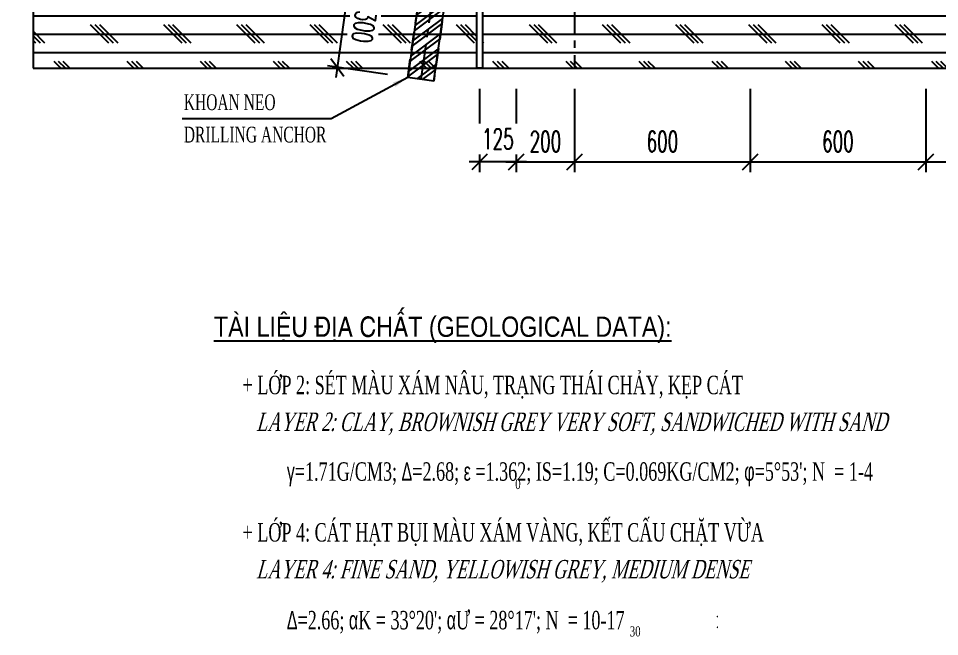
# Model space of a CAD drawing. Extents: x 9472 to 112692, y 46655 to 72187.
# Drawn here: x 9472 to 12621, y 63190 to 65304 of the extents above; entities that cross this region are included whole.
import ezdxf

# ---------------------------------------------------------------- set-up
doc = ezdxf.new("R2010")
doc.units = 0
doc.header["$LTSCALE"] = 10
doc.header["$MEASUREMENT"] = 0
doc.linetypes.add('CENTER', pattern=[2, 1.25, -0.25, 0.25, -0.25])
doc.linetypes.add('HIDDEN', pattern=[0.375, 0.25, -0.125])
doc.layers.get('0').update_dxf_attribs({"color": 6, "linetype": 'CONTINUOUS'})
for name, color, linetype in [('Dia chat', 8, 'CONTINUOUS'), ('Hatch', 8, 'CONTINUOUS'), ('Hatch coc', 8, 'CONTINUOUS'), ('Kich thuoc', 2, 'CONTINUOUS'), ('Net vang', 8, 'CONTINUOUS'), ('Text', 4, 'CONTINUOUS'), ('Tim', 8, 'CENTER')]:
    doc.layers.add(name, color=color, linetype=linetype)
doc.styles.add('Kichthuoc', font='romans.shx', dxfattribs={"width": 0.6})
doc.styles.get("Standard").update_dxf_attribs({"font": 'vntimeh.shx', "width": 0.65})
doc.styles.add('Ten', font='Vharialn.ttf')
doc.dimstyles.new('Dim 350', dxfattribs={"dimscale": 350, "dimtxt": 0.2, "dimasz": 0.15, "dimexe": 0.1, "dimexo": 0.2, "dimgap": 0.1, "dimtad": 1, "dimdec": 0, "dimlfac": -1, "dimzin": 0, "dimdsep": 46, "dimtxsty": 'Kichthuoc', "dimblk": 'OBLIQUE', "dimcen": 0.1, "dimdle": 0.1, "dimclrd": 2, "dimclre": 2, "dimclrt": 4, "dimadec": 0, "dimazin": 0, "dimtfac": 1, "dimtdec": 0, "dimtix": 1, "dimtmove": 2, "dimatfit": 3, "dimfxl": 1, "dimtfill": 1, "dimtolj": 1, "dimtzin": 0, "dimarcsym": 0})
doc.dimstyles.new('Le 350', dxfattribs={"dimscale": 350, "dimtxt": 0.2, "dimasz": 0.15, "dimexe": 0.1, "dimexo": 0.2, "dimgap": 0.1, "dimtad": 1, "dimdec": 0, "dimzin": 0, "dimdsep": 46, "dimtxsty": 'Kichthuoc', "dimblk": 'ARCHTICK', "dimcen": 0, "dimdle": 0.1, "dimclrd": 2, "dimclre": 2, "dimclrt": 256, "dimadec": 0, "dimazin": 0, "dimtfac": 1, "dimtdec": 0, "dimtix": 1, "dimtmove": 2, "dimatfit": 3, "dimfxl": 1, "dimtolj": 1, "dimtzin": 0, "dimarcsym": 0})

# ---------------------------------------------------------------- blocks, each defined once
blk = doc.blocks.new('_Oblique')
at = {"color": 0, "linetype": 'ByBlock', "lineweight": -2}
blk.add_line((-0.5, -0.5), (0.5, 0.5), dxfattribs=at)
blk = doc.blocks.new('*D123')
at = {"layer": 'Kich thuoc', "color": 2, "lineweight": -2}
for p, q in [((12573.2, 65063.4), (12573.2, 64777.7)), ((13173.2, 65063.4), (13173.2, 64777.7)), ((12538.2, 64812.7), (13208.2, 64812.7))]:
    blk.add_line(p, q, dxfattribs=at)
at = {"layer": 'Kich thuoc', "color": 2, "lineweight": -2, "xscale": 52.5, "yscale": 52.5, "zscale": 52.5, "rotation": 180}
blk.add_blockref('_Oblique', (12573.2, 64812.7), dxfattribs=at)
at = {"layer": 'Kich thuoc', "color": 2, "lineweight": -2, "xscale": 52.5, "yscale": 52.5, "zscale": 52.5}
blk.add_blockref('_Oblique', (13173.2, 64812.7), dxfattribs=at)
at = {"layer": 'Kich thuoc', "color": 4, "insert": (12873.2, 64882.7), "char_height": 70, "attachment_point": 5, "style": 'Kichthuoc', "bg_fill": 3, "box_fill_scale": 1.25, "bg_fill_color": 9, "bg_fill_true_color": 13158600, "bg_fill_transparency": 11732736}
blk.add_mtext('\\A1;600', dxfattribs=at)
blk = doc.blocks.new('*D124')
at = {"layer": 'Kich thuoc', "color": 2, "lineweight": -2}
for p, q in [((10557.6, 65101.8), (10609.9, 65468.1)), ((10775.7, 65409), (10570.3, 65438.4)), ((10733.3, 65112), (10527.9, 65141.4))]:
    blk.add_line(p, q, dxfattribs=at)
at = {"layer": 'Kich thuoc', "color": 2, "lineweight": -2, "xscale": 52.5, "yscale": 52.5, "zscale": 52.5}
for p, rotation in [((10604.9, 65433.4), 81.86989779211655), ((10562.5, 65136.4), 261.8698977921166)]:
    blk.add_blockref('_Oblique', p, dxfattribs=dict(at, rotation=rotation))
at = {"layer": 'Kich thuoc', "color": 4, "insert": (10653, 65275), "char_height": 70, "attachment_point": 5, "rotation": 261.8699, "style": 'Kichthuoc', "bg_fill": 3, "box_fill_scale": 1.25, "bg_fill_color": 9, "bg_fill_true_color": 13158600, "bg_fill_transparency": 4059152}
blk.add_mtext('\\A1;300', dxfattribs=at)
blk = doc.blocks.new('*D127')
at = {"layer": 'Kich thuoc', "color": 2, "lineweight": -2}
for p, q in [((11373.2, 65063.4), (11373.2, 64777.7)), ((11973.2, 65063.4), (11973.2, 64777.7)), ((11338.2, 64812.7), (12008.2, 64812.7))]:
    blk.add_line(p, q, dxfattribs=at)
at = {"layer": 'Kich thuoc', "color": 2, "lineweight": -2, "xscale": 52.5, "yscale": 52.5, "zscale": 52.5, "rotation": 180}
blk.add_blockref('_Oblique', (11373.2, 64812.7), dxfattribs=at)
at = {"layer": 'Kich thuoc', "color": 2, "lineweight": -2, "xscale": 52.5, "yscale": 52.5, "zscale": 52.5}
blk.add_blockref('_Oblique', (11973.2, 64812.7), dxfattribs=at)
at = {"layer": 'Kich thuoc', "color": 4, "insert": (11673.2, 64882.7), "char_height": 70, "attachment_point": 5, "style": 'Kichthuoc', "bg_fill": 3, "box_fill_scale": 1.25, "bg_fill_color": 9, "bg_fill_true_color": 13158600, "bg_fill_transparency": 638131}
blk.add_mtext('\\A1;600', dxfattribs=at)
blk = doc.blocks.new('*D128')
at = {"layer": 'Kich thuoc', "color": 2, "lineweight": -2}
for p, q in [((11173.2, 65063.4), (11173.2, 64777.7)), ((11373.2, 65063.4), (11373.2, 64777.7)), ((11138.2, 64812.7), (11408.2, 64812.7))]:
    blk.add_line(p, q, dxfattribs=at)
at = {"layer": 'Kich thuoc', "color": 2, "lineweight": -2, "xscale": 52.5, "yscale": 52.5, "zscale": 52.5, "rotation": 180}
blk.add_blockref('_Oblique', (11173.2, 64812.7), dxfattribs=at)
at = {"layer": 'Kich thuoc', "color": 2, "lineweight": -2, "xscale": 52.5, "yscale": 52.5, "zscale": 52.5}
blk.add_blockref('_Oblique', (11373.2, 64812.7), dxfattribs=at)
at = {"layer": 'Kich thuoc', "color": 4, "insert": (11273.2, 64882.7), "char_height": 70, "attachment_point": 5, "style": 'Kichthuoc', "bg_fill": 3, "box_fill_scale": 1.25, "bg_fill_color": 9, "bg_fill_true_color": 13158600, "bg_fill_transparency": 5603036}
blk.add_mtext('\\A1;200', dxfattribs=at)
blk = doc.blocks.new('*D129')
at = {"layer": 'Kich thuoc', "color": 2, "lineweight": -2}
for p, q in [((11973.2, 65063.4), (11973.2, 64777.7)), ((12573.2, 65063.4), (12573.2, 64777.7)), ((11938.2, 64812.7), (12608.2, 64812.7))]:
    blk.add_line(p, q, dxfattribs=at)
at = {"layer": 'Kich thuoc', "color": 2, "lineweight": -2, "xscale": 52.5, "yscale": 52.5, "zscale": 52.5, "rotation": 180}
blk.add_blockref('_Oblique', (11973.2, 64812.7), dxfattribs=at)
at = {"layer": 'Kich thuoc', "color": 2, "lineweight": -2, "xscale": 52.5, "yscale": 52.5, "zscale": 52.5}
blk.add_blockref('_Oblique', (12573.2, 64812.7), dxfattribs=at)
at = {"layer": 'Kich thuoc', "color": 4, "insert": (12273.2, 64882.7), "char_height": 70, "attachment_point": 5, "style": 'Kichthuoc', "bg_fill": 3, "box_fill_scale": 1.25, "bg_fill_color": 9, "bg_fill_true_color": 13158600, "bg_fill_transparency": 5603052}
blk.add_mtext('\\A1;600', dxfattribs=at)
blk = doc.blocks.new('_ArchTick')
at = {"color": 0, "linetype": 'ByBlock', "const_width": 0.15}
blk.add_lwpolyline([(-0.5, -0.5), (0.5, 0.5)], dxfattribs=at)
blk = doc.blocks.new('*D151')
at = {"layer": 'Hatch', "color": 2, "lineweight": -2}
for p, q in [((11048.2, 65063.4), (11048.2, 64777.7)), ((11173.2, 65063.4), (11173.2, 64777.7)), ((11208.2, 64812.7), (11013.2, 64812.7))]:
    blk.add_line(p, q, dxfattribs=at)
at = {"layer": 'Hatch', "color": 4, "insert": (11110.7, 64891.6), "char_height": 70, "attachment_point": 5, "style": 'Kichthuoc', "bg_fill": 3, "box_fill_scale": 1.25, "bg_fill_color": 9, "bg_fill_true_color": 13158600, "bg_fill_transparency": 2835536}
blk.add_mtext('\\A1;125', dxfattribs=at)
at = {"layer": 'Hatch', "color": 2, "lineweight": -2, "xscale": 52.5, "yscale": 52.5, "zscale": 52.5, "rotation": 180}
blk.add_blockref('_Oblique', (11048.2, 64812.7), dxfattribs=at)
at = {"layer": 'Hatch', "color": 2, "lineweight": -2, "xscale": 52.5, "yscale": 52.5, "zscale": 52.5}
blk.add_blockref('_Oblique', (11173.2, 64812.7), dxfattribs=at)

msp = doc.modelspace()

# ---------------------------------------------------------------- hatches: boundary and pattern name
at = {"layer": 'Dia chat'}
h = msp.add_hatch(dxfattribs=at)
h.set_pattern_fill('CORK', color=256, scale=500, style=0)
h.set_pattern_definition([(0, (0, 0), (0, 62.5), []), (135, (31.25, -31.25), (-125, -125), [88.38835, -88.38835]), (135, (46.88, -31.25), (-125, -125), [88.38835, -88.38835]), (135, (62.5, -31.25), (-125, -125), [88.38835, -88.38835])])
h.paths.add_polyline_path([(13988.2, 65483.4), (11058.2, 65483.4), (11058.2, 65133.4), (13527.3, 65133.4), (13527.3, 65183.4), (13587.3, 65083.4), (13587.3, 65133.4), (13988.2, 65133.4)])
h.paths.add_polyline_path([(12809.8, 65316.3, -1), (12917.8, 65316.3, -1)], flags=16)
h.paths.add_polyline_path([(11038.2, 65483.4), (9521.9, 65483.4), (9521.9, 65133.4), (11038.2, 65133.4)])
h.paths.add_polyline_path([(12815.8, 65275.7), (12911.7, 65275.7), (12911.7, 65357), (12815.8, 65357)], flags=24)

# ---------------------------------------------------------------- linework, layer by layer
for p, q in [((11038.2, 68123.4), (11038.2, 65133.4)), ((11058.2, 68123.4), (11058.2, 65133.4))]:
    msp.add_line(p, q, dxfattribs=at)
at = {"layer": 'Hatch'}
msp.add_line((10891.7, 65089.4), (10934.1, 65386.4), dxfattribs=at)
at = {"layer": 'Hatch coc'}
msp.add_lwpolyline([(9521.9, 68853.4), (9521.9, 67943.7), (9571.9, 67943.7), (9471.9, 67883.7), (9521.9, 67883.7), (9521.9, 65133.4)], dxfattribs=at)
at = {"layer": 'Kich thuoc'}
msp.add_line((11058.2, 65133.4), (11038.2, 65133.4), dxfattribs=at)
at = {"layer": 'Net vang'}
msp.add_lwpolyline([(9521.9, 65133.4), (13527.3, 65133.4), (13527.3, 65183.4), (13587.3, 65083.4), (13587.3, 65133.4), (20014, 65133.4)], dxfattribs=at)
at = {"layer": 'Tim', "ltscale": 10}
msp.add_line((11373.2, 68778.4), (10847.1, 65095.8), dxfattribs=at)

# ---------------------------------------------------------------- texts
at = {"layer": 'Text'}
for s, height, width, p in [('khoan neo', 54, 0.65, (10037.2, 64990.2)), ('drilling anchor', 54, 0.65, (10037.2, 64879.4)), ('+ líp 2: sÐt mµu x¸m n©u, tr¹ng th¸i ch¶y, kÑp c¸t', 63, 0.65, (10238.2, 64018.7)), ('0', 34.7, 0.7, (11170.3, 63694.2)), ('+ líp 4: c¸t h¹t bôi mµu x¸m vµng, kÕt cÊu chÆt võa', 63, 0.65, (10238.2, 63514.7)), ('.', 34.7, 0.7, (11856.6, 63255.9)), ('30', 34.65, 0.7, (11562, 63190.2)), ('.', 34.7, 0.7, (11856.6, 63219.1))]:
    msp.add_text(s, height=height, dxfattribs=dict(at, width=width)).set_placement(p)
at = {"layer": 'Text', "style": 'Ten'}
msp.add_text('%%uTµi liÖu ®Þa chÊt (geological data):', height=69.3, dxfattribs=at).set_placement((10140.3, 64214.8))
at = {"layer": 'Text', "oblique": 15, "width": 0.65}
for s, p in [('   layer 2: clay, brownish grey very soft, sandwiched with sand', (10238.2, 63892.7)), ('   layer 4: fine sand, yellowish grey, medium dense', (10238.2, 63388.7))]:
    msp.add_text(s, height=63, dxfattribs=at).set_placement(p)
at = {"layer": 'Text', "char_height": 63, "width": 13860, "attachment_point": 7}
for s, insert in [("{\\Fgreeks.shx|c1;g}=1.71g/cm3; {\\Fgreeks.shx|c0;D}=2.68; {\\Fgreeks.shx|c1;e} =1.362; iS=1.19; C=0.069kg/cm2; {\\Fgreeks.shx|c1;f}=5°53'; n  = 1-4", (10389.4, 63703.7)), ("{\\Fgreeks|c0;D}=2.66; {\\fSymbol|b0|i0|c2|p18;a}K = 33%%D20'; {\\fSymbol|b0|i0|c2|p18;a}¦ = 28%%D17'; n  = 10-17", (10389.4, 63199.7))]:
    msp.add_mtext(s, dxfattribs=dict(at, insert=insert))

# ---------------------------------------------------------------- next in the draw order: dimensions: what is measured, and where the dimension line sits
at = {"layer": 'Kich thuoc'}
dim = msp.add_linear_dim(base=(10604.9, 65433.4), p1=(10802.6, 65102.1), p2=(10845, 65399.1), angle=261.8699, dimstyle='Dim 350', dxfattribs=at)
dim.commit()
dim.dimension.update_dxf_attribs({"geometry": '*D124', "text_midpoint": (10653, 65275)})
for base, p1, p2, picture, middle in [((11973.2, 64812.7), (11373.2, 65133.4), (11973.2, 65133.4), '*D127', (11673.2, 64882.7)), ((13173.2, 64812.7), (12573.2, 65133.4), (13173.2, 65133.4), '*D123', (12873.2, 64882.7))]:
    dim = msp.add_linear_dim(base=base, p1=p1, p2=p2, dimstyle='Dim 350', dxfattribs=at)
    dim.commit()
    dim.dimension.update_dxf_attribs({"geometry": picture, "text_midpoint": middle})

# ---------------------------------------------------------------- next in the draw order: hatches: boundary and pattern name
at = {"layer": 'Hatch'}
h = msp.add_hatch(dxfattribs=at)
h.set_pattern_fill('ANSI32', color=256, scale=100, angle=-8.1301, style=0)
h.set_pattern_definition([(36.8699, (10415.44, -23951.96), (-22.5, 30), []), (36.8699, (10432.94, -23954.46), (-22.5, 30), [])])
h.paths.add_polyline_path([(10889.5, 65392.7), (10845, 65399.1), (10802.6, 65102.1), (10847.1, 65095.8)])
h.paths.add_polyline_path([(10934.1, 65386.4), (10889.5, 65392.7), (10847.1, 65095.8), (10891.7, 65089.4)])

# ---------------------------------------------------------------- next in the draw order: linework, layer by layer
at = {"linetype": 'HIDDEN', "ltscale": 25}
msp.add_lwpolyline([(10934.1, 65386.4), (10891.7, 65089.4), (10802.6, 65102.1), (10845, 65399.1)], dxfattribs=at)
at = {"layer": 'Hatch'}
for p in [(10845, 65399.1), (10891.7, 65089.4)]:
    msp.add_line(p, (10802.6, 65102.1), dxfattribs=at)

# ---------------------------------------------------------------- next in the draw order: dimensions: what is measured, and where the dimension line sits
at = {"layer": 'Kich thuoc'}
for base, p1, p2, picture, middle in [((11373.2, 64812.7), (11173.2, 65133.4), (11373.2, 65133.4), '*D128', (11273.2, 64882.7)), ((12573.2, 64812.7), (11973.2, 65133.4), (12573.2, 65133.4), '*D129', (12273.2, 64882.7))]:
    dim = msp.add_linear_dim(base=base, p1=p1, p2=p2, dimstyle='Dim 350', dxfattribs=at)
    dim.commit()
    dim.dimension.update_dxf_attribs({"geometry": picture, "text_midpoint": middle})

# ---------------------------------------------------------------- next in the draw order: leaders
msp.add_leader([(10802.6, 65102.1), (10540.8, 64960.6), (10031.2, 64960.6)], dimstyle='Le 350', override={"dimtad": 0, "dimclrd": 256}, dxfattribs=at)

# ---------------------------------------------------------------- next in the draw order: linework, layer by layer
at = {"layer": 'Tim', "ltscale": 10}
msp.add_line((11373.2, 68778.4), (11373.2, 65133.4), dxfattribs=at)

# ---------------------------------------------------------------- next in the draw order: dimensions: what is measured, and where the dimension line sits
at = {"layer": 'Hatch'}
dim = msp.add_linear_dim(base=(11048.2, 64812.7), p1=(11173.2, 65133.4), p2=(11048.2, 65133.4), dimstyle='Dim 350', override={"dimfxl": 0.25}, dxfattribs=at)
dim.commit()
dim.dimension.update_dxf_attribs({"geometry": '*D151', "text_midpoint": (11110.7, 64891.6), "dimtype": 160})

doc.saveas('drawing.dxf')
